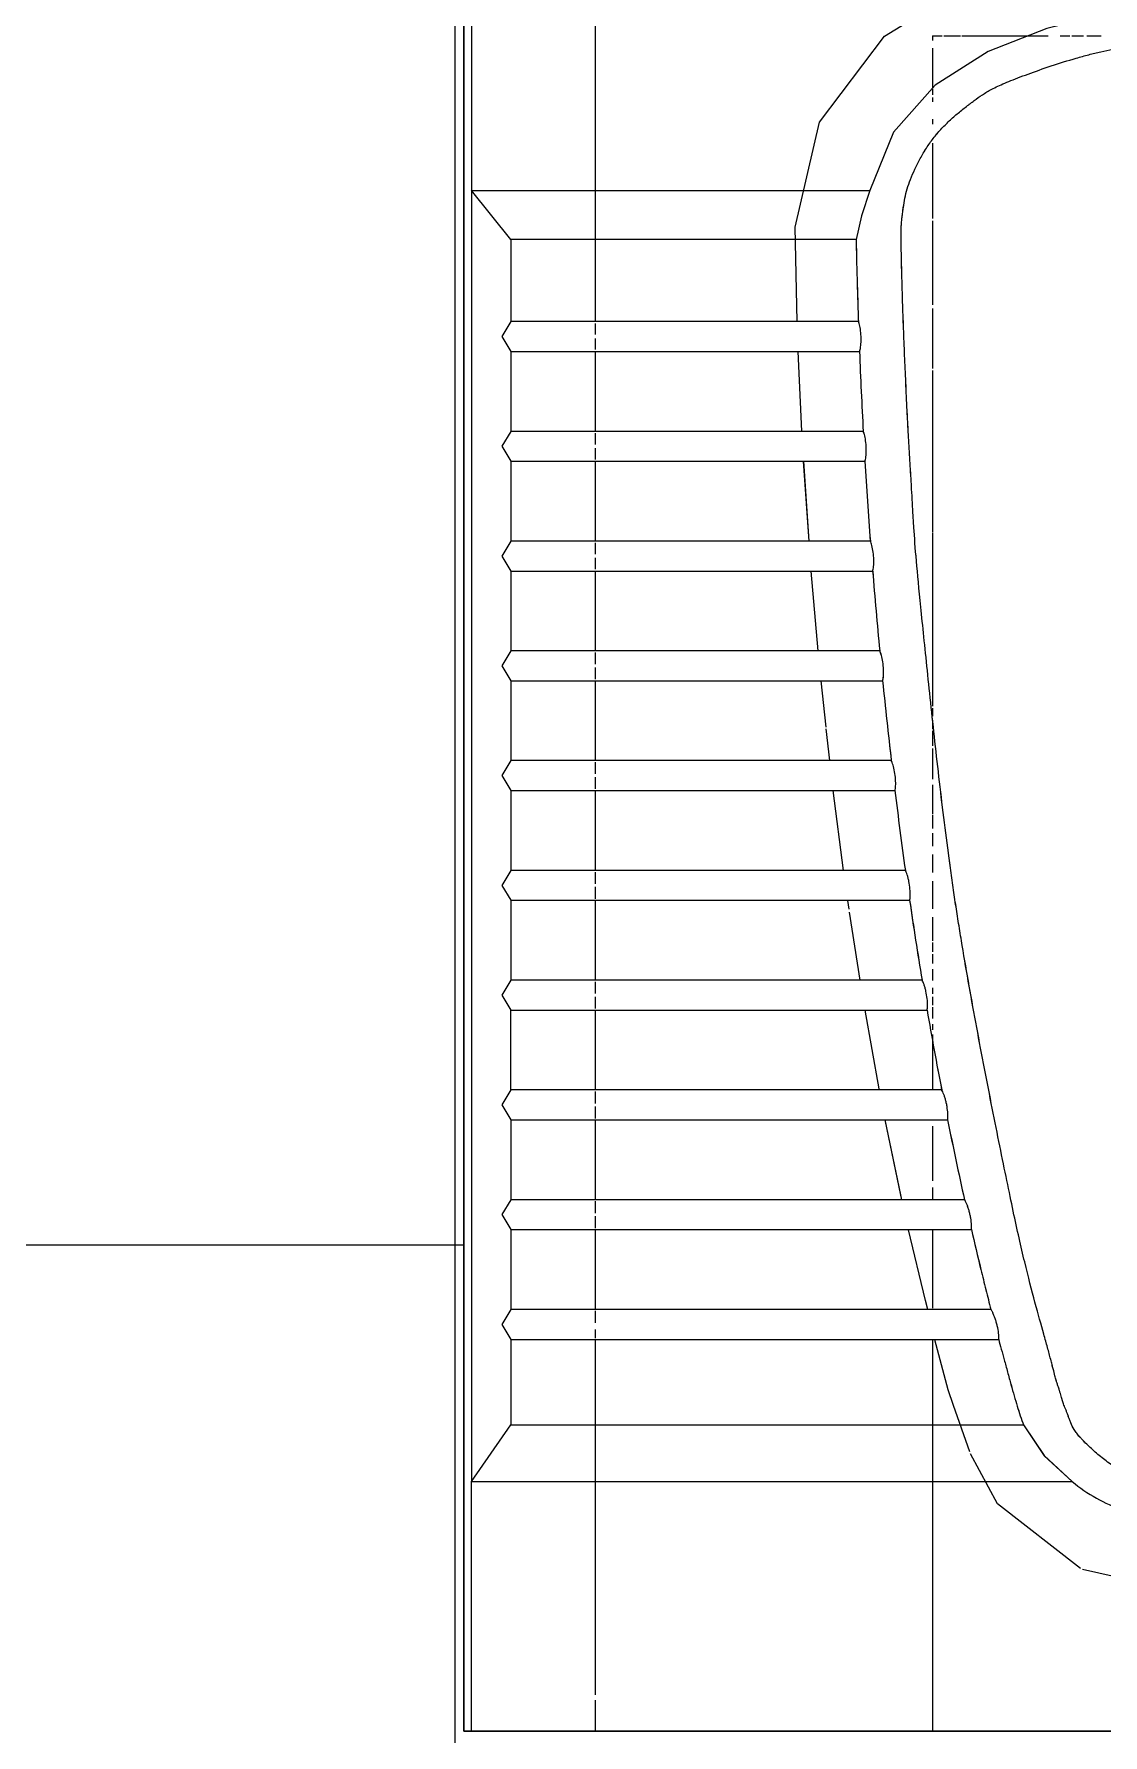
# Model space of a CAD drawing. Header units: millimetres. Extents: x -4000 to 187956, y -58990 to 162485.
# Drawn here: x 3398 to 3722, y 76551 to 77068 of the extents above; entities that cross this region are included whole.
import ezdxf

# ---------------------------------------------------------------- set-up
doc = ezdxf.new("R2010")
doc.units = ezdxf.units.MM
for name, color, linetype, lineweight in [('A-FLOR', 192, 'Continuous', 13), ('A-FLOR-PATT', 8, 'Continuous', 13), ('P-SANR-FIXT', 6, 'Continuous', 9)]:
    doc.layers.add(name, color=color, linetype=linetype, lineweight=lineweight)

# ---------------------------------------------------------------- blocks, each defined once
blk = doc.blocks.new('WCPan-SquattingPan-Vitra-ArkitektSeries-5952 - CMPX502N-V797-0_000')
at = {"layer": 'P-SANR-FIXT', "color": 252}
for p, q in [((-252.96, 212.38), (-252.96, -390.25)), ((-252.96, -390.25), (-250.56, -390.25))]:
    blk.add_line(p, q, dxfattribs=at)
at = {"layer": 'P-SANR-FIXT', "color": 250}
for p, q in [((-250.56, 212.38), (-250.56, 77.95)), ((-238.61, 63.05), (-250.56, 77.95)), ((-250.56, 77.95), (-250.56, -314.32)), ((-250.56, 77.95), (-129.51, 77.95)), ((-133.65, 63.05), (-238.61, 63.05)), ((-238.61, 63.05), (-238.61, 38.12)), ((-133, 38.12), (-238.61, 38.12)), ((-238.61, 29.03), (-132.67, 29.03)), ((-238.61, 29.03), (-238.61, 4.77)), ((-131.54, 4.77), (-238.61, 4.77)), ((-238.61, -4.33), (-131.02, -4.33)), ((-238.61, -4.33), (-238.61, -28.59)), ((-129.37, -28.59), (-238.61, -28.59)), ((-238.61, -37.68), (-128.66, -37.68)), ((-238.61, -37.68), (-238.61, -61.94)), ((-126.53, -61.94), (-238.61, -61.94)), ((-238.61, -71.04), (-125.64, -71.04)), ((-238.61, -71.04), (-238.61, -95.3)), ((-123, -95.3), (-238.61, -95.3)), ((-238.61, -104.39), (-121.92, -104.39)), ((-238.61, -104.39), (-238.61, -128.65)), ((-118.74, -128.65), (-238.61, -128.65)), ((-238.61, -137.74), (-117.44, -137.74)), ((-238.61, -137.74), (-238.61, -162)), ((-113.66, -162), (-238.61, -162)), ((-238.61, -171.1), (-112.13, -171.1)), ((-238.61, -195.36), (-238.61, -171.1)), ((-107.69, -195.36), (-238.61, -195.36)), ((-238.61, -204.45), (-105.9, -204.45)), ((-238.61, -204.45), (-238.61, -228.71)), ((-100.75, -228.71), (-238.61, -228.71)), ((-238.61, -237.81), (-98.67, -237.81)), ((-238.61, -237.81), (-238.61, -262.07)), ((-92.74, -262.07), (-238.61, -262.07)), ((-238.61, -271.16), (-90.37, -271.16)), ((-238.61, -271.16), (-238.61, -297.17)), ((-250.56, -314.32), (-238.61, -297.17)), ((-238.61, -297.17), (-82.82, -297.17)), ((-250.56, -390.25), (-250.56, -314.32)), ((-250.56, -314.32), (-68.02, -314.32)), ((250.56, -390.25), (-250.56, -390.25))]:
    blk.add_line(p, q, dxfattribs=at)
at = {"layer": 'P-SANR-FIXT', "color": 253}
for p, q in [((-212.88, 38.12), (-212.88, 199.94)), ((-110.49, 92.35), (-110.49, 78.62)), ((-110.49, 78.62), (-110.49, 69.46)), ((-110.49, 68.7), (-110.49, 43.23)), ((-110.49, 42.11), (-110.49, 23.87)), ((-212.88, 34.16), (-212.88, 37.56)), ((-212.88, 29.59), (-212.88, 33)), ((-212.88, 4.77), (-212.88, 29.03)), ((-150.15, 4.79), (-151.27, 29.02)), ((-110.49, 23.26), (-110.49, -26.01)), ((-212.88, 0.8), (-212.88, 4.22)), ((-212.88, -3.77), (-212.88, -0.35)), ((-212.88, -28.59), (-212.88, -4.33)), ((-148.01, -28.61), (-149.63, -4.32)), ((-212.88, -32.57), (-212.88, -29.13)), ((-110.49, -26.21), (-110.49, -78.73)), ((-212.88, -37.13), (-212.88, -33.69)), ((-212.88, -61.94), (-212.88, -37.68)), ((-145.19, -61.94), (-147.31, -37.71)), ((-212.88, -65.93), (-212.88, -62.47)), ((-212.88, -70.5), (-212.88, -67.03)), ((-212.88, -95.3), (-212.88, -71.04)), ((-142.84, -85.13), (-144.31, -71.03)), ((-141.71, -95.3), (-142.79, -85.63)), ((-212.88, -99.3), (-212.88, -95.8)), ((-212.88, -103.87), (-212.88, -100.36)), ((-212.88, -128.65), (-212.88, -104.39)), ((-137.5, -128.65), (-140.63, -104.4)), ((-212.88, -132.68), (-212.88, -129.14)), ((-212.88, -137.24), (-212.88, -133.7)), ((-212.88, -162), (-212.88, -137.74)), ((-135.84, -140.38), (-136.22, -137.75)), ((-132.5, -162.01), (-135.69, -141.39)), ((-212.88, -166.05), (-212.88, -162.47)), ((-212.88, -170.61), (-212.88, -167.03)), ((-212.88, -195.13), (-212.88, -171.1)), ((-212.88, -199.43), (-212.88, -195.8)), ((-212.88, -203.99), (-212.88, -200.36)), ((-212.88, -228.71), (-212.88, -204.45)), ((-212.88, -232.8), (-212.88, -229.13)), ((-212.88, -237.36), (-212.88, -233.69)), ((-212.88, -262.07), (-212.88, -237.81)), ((-212.88, -266.18), (-212.88, -262.47)), ((-212.88, -270.74), (-212.88, -268.13)), ((-212.88, -379.12), (-212.88, -271.16)), ((-110.49, -271.16), (-110.49, -390.25)), ((-105.71, -286.49), (-109.75, -271.26)), ((-212.88, -390.25), (-212.88, -380.81))]:
    blk.add_line(p, q, dxfattribs=at)
at = {"layer": 'P-SANR-FIXT', "color": 254}
for p, q in [((-110.49, 124.95), (-110.49, 123.57)), ((-110.49, 124.95), (-107.53, 124.95)), ((-107.06, 124.95), (-102.01, 124.95)), ((-101.59, 124.95), (-75.34, 124.95)), ((-71.66, 124.95), (-68.79, 124.95)), ((-68.19, 124.95), (-64.64, 124.95)), ((-63.54, 124.95), (-59.19, 124.95)), ((-110.49, 121.25), (-110.49, 109)), ((-110.49, 108.75), (-110.49, 107.04)), ((-110.49, 106.17), (-110.49, 104.9)), ((-110.49, 99.61), (-110.49, 98.13)), ((-110.49, -79.39), (-110.49, -81.79)), ((-110.49, -82.98), (-110.49, -85.63)), ((-110.49, -86.21), (-110.49, -90.81)), ((-110.49, -91.6), (-110.49, -100.9)), ((-110.49, -102.62), (-110.49, -111.48)), ((-110.49, -111.78), (-110.49, -115.92)), ((-110.49, -117.29), (-110.49, -121.28)), ((-110.49, -123.78), (-110.49, -129.27)), ((-110.49, -131.88), (-110.49, -140.37)), ((-110.49, -142.85), (-110.49, -150.05)), ((-110.49, -150.57), (-110.49, -153.42)), ((-110.49, -154.08), (-110.49, -156.95)), ((-110.49, -158.63), (-110.49, -162.15)), ((-110.49, -164.33), (-110.49, -166.2)), ((-110.49, -167.05), (-110.49, -169.56)), ((-110.49, -170.26), (-110.49, -171.53)), ((-110.49, -171.53), (-110.49, -173.64)), ((-110.49, -175.41), (-110.49, -177.07)), ((-110.49, -178.52), (-110.49, -179.97)), ((-110.49, -180.29), (-110.49, -195.13)), ((-110.49, -206.41), (-110.49, -223.02)), ((-110.49, -225), (-110.49, -228.71)), ((-110.49, -237.81), (-110.49, -261.67)), ((-212.88, -390.25), (-252.96, -390.25)), ((-110.49, -390.25), (-212.88, -390.25)), ((-110.49, -390.25), (110.55, -390.25))]:
    blk.add_line(p, q, dxfattribs=at)
at = {"layer": 'P-SANR-FIXT', "color": 253, "flags": 128}
for points in [[(-151.63, 38.12), (-152.19, 66.81), (-144.85, 98.72), (-125.05, 124.81), (-97.11, 142.05), (-66.3, 151.6)], [(-126.66, -195.13), (-126.68, -195.02), (-130.99, -171.1)], [(-119.78, -228.72), (-120.1, -227.29), (-124.85, -204.47)], [(-111.93, -262.08), (-112.6, -259.38), (-117.74, -237.83)], [(-99.18, -305.32), (-104.14, -291.23), (-105.7, -286.52)], [(-65.5, -340.78), (-90.77, -321.15), (-98.92, -305.98)], [(0.01, -348.78), (-32.91, -348.27), (-64.9, -341.07)]]:
    blk.add_lwpolyline(points, dxfattribs=at)
at = {"layer": 'P-SANR-FIXT', "color": 250, "flags": 128}
for points in [[(0, 136.38), (-19.05, 135.95), (-38.22, 134.5), (-57.15, 131.73), (-75.73, 127.21), (-93.56, 120.23), (-109.64, 109.96), (-122.31, 95.64), (-129.51, 77.95)], [(-129.51, 77.95), (-132.07, 70.29), (-133.65, 63.06)], [(-238.61, 38.12), (-241.4, 33.57), (-238.61, 29.03)], [(-238.61, 4.77), (-241.4, 0.22), (-238.61, -4.33)], [(-238.61, -28.59), (-241.4, -33.13), (-238.61, -37.68)], [(-238.61, -61.94), (-241.4, -66.49), (-238.61, -71.04)], [(-238.61, -95.3), (-241.4, -99.84), (-238.61, -104.39)], [(-238.61, -128.65), (-241.4, -133.2), (-238.61, -137.74)], [(-238.61, -162), (-241.4, -166.55), (-238.61, -171.1)], [(-238.61, -195.36), (-241.4, -199.91), (-238.61, -204.45)], [(-238.61, -228.71), (-241.4, -233.26), (-238.61, -237.81)], [(-238.61, -262.07), (-241.4, -266.61), (-238.61, -271.16)], [(-82.82, -297.17), (-76.59, -306.5), (-68.03, -314.31)]]:
    blk.add_lwpolyline(points, dxfattribs=at)
at = {"layer": 'P-SANR-FIXT', "color": 250}
for points, knots in [([(0, -316.53), (-2.57, -316.65), (-6.63, -316.75), (-12.49, -316.73), (-17.03, -316.62), (-22.03, -316.49), (-27.44, -316.33), (-31.89, -316.08), (-35.25, -315.76), (-37.21, -315.49), (-38.69, -315.25), (-40.15, -315), (-42.63, -314.54), (-45.97, -313.77), (-49.1, -312.78), (-51.51, -311.78), (-53.28, -310.94), (-55.05, -309.93), (-57.41, -308.36), (-60.28, -306.11), (-62.85, -303.76), (-64.39, -302.23), (-65.18, -301.4), (-65.73, -300.82), (-66.22, -300.25), (-66.81, -299.51), (-67.67, -298.23), (-68.35, -296.82), (-68.87, -295.48), (-69.15, -294.67), (-69.37, -294.04), (-69.54, -293.58), (-69.69, -293.2), (-69.81, -292.91), (-69.94, -292.61), (-70.09, -292.26), (-70.31, -291.73), (-70.54, -291.12), (-70.78, -290.45), (-70.99, -289.81), (-71.19, -289.15), (-71.39, -288.44), (-71.61, -287.68), (-71.89, -286.73), (-72.14, -285.92), (-72.3, -285.45), (-72.45, -285.02), (-72.63, -284.48), (-72.87, -283.64), (-73.24, -282.3), (-73.68, -280.62), (-74.15, -278.85), (-74.56, -277.26), (-75.02, -275.49), (-75.69, -273.02), (-77.01, -268.32), (-79.26, -260.33), (-81.89, -250.19), (-84.17, -240.47), (-85.92, -232.4), (-87.84, -223.11), (-90.01, -212.53), (-92.31, -201.03), (-94.68, -188.88), (-97.05, -176.38), (-99.34, -163.8), (-101.12, -153.5), (-102.43, -145.49), (-103.34, -139.7), (-104.2, -133.91), (-105.33, -125.94), (-106.67, -115.71), (-108.18, -103.26), (-110.06, -86.83), (-112.11, -67.27), (-114.14, -47.68), (-115.47, -34.04), (-116.07, -25.77), (-116.42, -20.03), (-116.64, -15.92), (-116.84, -12.43), (-117.01, -9.49), (-117.15, -7.15), (-117.31, -4.76), (-117.5, -1.64), (-117.72, 2.21), (-117.96, 6.71), (-118.26, 12.58), (-118.59, 19.7), (-118.95, 27.84), (-119.28, 36.03), (-119.56, 44.17), (-119.79, 51.56), (-119.92, 57.74), (-120.01, 61.98), (-120.06, 64.86), (-120, 66.8), (-119.87, 68.43), (-119.72, 69.84), (-119.54, 71.34), (-119.29, 73.25), (-118.9, 75.6), (-118.22, 78.41), (-117.23, 81.3), (-115.87, 84.42), (-114.24, 87.67), (-112.35, 90.87), (-110.28, 93.84), (-107.97, 96.54), (-105.41, 99.11), (-103.13, 101.12), (-101.25, 102.65), (-100.05, 103.57), (-99.12, 104.27), (-98.24, 104.94), (-96.78, 106.05), (-94.76, 107.48), (-91.77, 109.17), (-87.62, 111.02), (-81.64, 113.31), (-74.48, 115.82), (-68.07, 117.83), (-62.99, 119.24), (-59.33, 120.14), (-55.74, 120.91), (-50.87, 121.81), (-44.72, 122.74), (-37.27, 123.6), (-29.83, 124.31), (-22.41, 124.89), (-12.48, 125.39), (-5, 125.49), (0, 125.43)], [-1, -1, -1, -1, -0.97619, -0.964286, -0.952381, -0.940476, -0.928571, -0.916667, -0.910714, -0.904762, -0.901786, -0.89881, -0.892857, -0.880952, -0.869048, -0.863095, -0.857143, -0.85119, -0.845238, -0.833333, -0.821429, -0.815476, -0.8125, -0.809524, -0.806548, -0.803571, -0.797619, -0.785714, -0.779762, -0.77381, -0.770833, -0.767857, -0.764881, -0.763393, -0.761905, -0.758929, -0.755952, -0.75, -0.744048, -0.738095, -0.732143, -0.72619, -0.720238, -0.714286, -0.708333, -0.702381, -0.696429, -0.690476, -0.684524, -0.678571, -0.672619, -0.669643, -0.666667, -0.66369, -0.660714, -0.654762, -0.642857, -0.630952, -0.625, -0.619048, -0.613095, -0.607143, -0.60119, -0.595238, -0.589286, -0.583333, -0.577381, -0.574405, -0.571429, -0.568452, -0.565476, -0.559524, -0.553571, -0.547619, -0.535714, -0.52381, -0.511905, -0.5, -0.494048, -0.488095, -0.482143, -0.479167, -0.47619, -0.473214, -0.470238, -0.464286, -0.458333, -0.452381, -0.440476, -0.428571, -0.416667, -0.404762, -0.392857, -0.380952, -0.369048, -0.357143, -0.345238, -0.339286, -0.333333, -0.327381, -0.321429, -0.309524, -0.297619, -0.285714, -0.27381, -0.261905, -0.25, -0.238095, -0.22619, -0.214286, -0.202381, -0.196429, -0.190476, -0.1875, -0.184524, -0.178571, -0.166667, -0.154762, -0.142857, -0.130952, -0.119048, -0.107143, -0.10119, -0.095238, -0.089286, -0.083333, -0.071429, -0.059524, -0.047619, -0.035714, -0.02381, 0, 0, 0, 0]), ([(-133.65, 63.06), (-133.65, 61.03), (-133.61, 58.03), (-133.49, 53.87), (-133.37, 49.49), (-133.2, 44.17), (-133.07, 40.1), (-133, 38.12)], [0, 0, 0, 0, 0.25, 0.375, 0.5, 0.75, 1, 1, 1, 1]), ([(-132.67, 29.03), (-132.53, 29.34), (-132.3, 30.29), (-132.15, 32.41), (-132.24, 34.77), (-132.49, 36.52), (-132.77, 37.58), (-132.92, 37.97), (-133, 38.12)], [0, 0, 0, 0, 0.2, 0.4, 0.6, 0.8, 0.9, 1, 1, 1, 1]), ([(-131.02, -4.33), (-130.88, -4.01), (-130.67, -3.06), (-130.57, -0.94), (-130.71, 1.43), (-131, 3.17), (-131.29, 4.22), (-131.45, 4.61), (-131.54, 4.77)], [0, 0, 0, 0, 0.2, 0.4, 0.6, 0.8, 0.9, 1, 1, 1, 1]), ([(-128.66, -37.68), (-128.54, -37.37), (-128.35, -36.41), (-128.29, -34.28), (-128.48, -31.92), (-128.8, -30.18), (-129.12, -29.13), (-129.29, -28.74), (-129.37, -28.59)], [0, 0, 0, 0, 0.2, 0.4, 0.6, 0.8, 0.9, 1, 1, 1, 1]), ([(-125.64, -71.04), (-125.52, -70.72), (-125.34, -69.76), (-125.33, -67.63), (-125.56, -65.26), (-125.92, -63.53), (-126.26, -62.49), (-126.44, -62.1), (-126.53, -61.94)], [0, 0, 0, 0, 0.2, 0.4, 0.6, 0.8, 0.9, 1, 1, 1, 1]), ([(-121.92, -104.39), (-121.8, -104.07), (-121.65, -103.11), (-121.68, -100.97), (-121.97, -98.61), (-122.36, -96.88), (-122.73, -95.84), (-122.91, -95.45), (-123, -95.3)], [0, 0, 0, 0, 0.2, 0.4, 0.6, 0.8, 0.9, 1, 1, 1, 1]), ([(-117.44, -137.74), (-117.33, -137.43), (-117.2, -136.46), (-117.28, -134.31), (-117.57, -132.35), (-117.89, -130.92), (-118.16, -129.97), (-118.45, -129.19), (-118.64, -128.81), (-118.74, -128.65)], [0, 0, 0, 0, 0.2, 0.4, 0.6, 0.7, 0.8, 0.9, 1, 1, 1, 1]), ([(-112.13, -171.1), (-112.03, -170.78), (-111.92, -169.81), (-112.06, -167.65), (-112.4, -165.69), (-112.75, -164.27), (-113.05, -163.33), (-113.36, -162.55), (-113.56, -162.16), (-113.66, -162)], [0, 0, 0, 0, 0.2, 0.4, 0.6, 0.7, 0.8, 0.9, 1, 1, 1, 1]), ([(-105.9, -204.45), (-105.81, -204.13), (-105.73, -203.15), (-105.9, -201.35), (-106.17, -199.82), (-106.42, -198.68), (-106.72, -197.62), (-107.04, -196.68), (-107.37, -195.9), (-107.59, -195.51), (-107.69, -195.36)], [0, 0, 0, 0, 0.2, 0.4, 0.5, 0.6, 0.7, 0.8, 0.9, 1, 1, 1, 1]), ([(-98.67, -237.81), (-98.59, -237.48), (-98.54, -236.5), (-98.77, -234.69), (-99.08, -233.16), (-99.37, -232.03), (-99.7, -230.97), (-100.05, -230.03), (-100.41, -229.26), (-100.64, -228.87), (-100.75, -228.71)], [0, 0, 0, 0, 0.2, 0.4, 0.5, 0.6, 0.7, 0.8, 0.9, 1, 1, 1, 1]), ([(-98.67, -237.81), (-97.73, -241.85), (-96.29, -247.92), (-94.28, -256.05), (-93.25, -260.12), (-92.74, -262.07)], [0, 0, 0, 0, 0.5, 0.75, 1, 1, 1, 1]), ([(-90.37, -271.16), (-90.29, -270.84), (-90.27, -269.84), (-90.56, -268.03), (-90.93, -266.5), (-91.26, -265.37), (-91.62, -264.32), (-92, -263.39), (-92.39, -262.61), (-92.63, -262.22), (-92.74, -262.07)], [0, 0, 0, 0, 0.2, 0.4, 0.5, 0.6, 0.7, 0.8, 0.9, 1, 1, 1, 1]), ([(-90.36, -271.16), (-90.12, -272.1), (-89.59, -274.06), (-88.71, -277.32), (-87.87, -280.39), (-87.13, -283.06), (-86.45, -285.52), (-85.65, -288.38), (-84.44, -292.51), (-83.52, -295.32), (-82.82, -297.17)], [0, 0, 0, 0, 0.125, 0.25, 0.375, 0.4375, 0.5, 0.625, 0.75, 1, 1, 1, 1]), ([(-68.03, -314.31), (-65.74, -316.27), (-60.79, -319.64), (-52.79, -323.22), (-45.65, -325.2), (-39.97, -326.19), (-35.43, -326.72), (-30.78, -327.09), (-26.09, -327.34), (-21.34, -327.5), (-16.54, -327.58), (-12.03, -327.59), (-6.41, -327.54), (-2.54, -327.48), (0, -327.48)], [0, 0, 0, 0, 0.125, 0.25, 0.375, 0.4375, 0.5, 0.5625, 0.625, 0.6875, 0.75, 0.8125, 0.875, 1, 1, 1, 1])]:
    blk.add_open_spline(points, degree=3, knots=knots, dxfattribs=at)
for points in [[(-132.67, 29.03), (-132.51, 24.99), (-132.16, 16.9), (-131.75, 8.81), (-131.54, 4.77)], [(-131.02, -4.33), (-130.78, -8.36), (-130.26, -16.46), (-129.68, -24.55), (-129.37, -28.59)], [(-128.66, -37.68), (-128.34, -41.67), (-127.65, -49.83), (-126.91, -57.92), (-126.53, -61.94)], [(-125.64, -71.04), (-125.23, -75.08), (-124.38, -83.17), (-123.47, -91.26), (-123, -95.3)], [(-121.92, -104.39), (-121.42, -108.44), (-120.4, -116.53), (-119.3, -124.61), (-118.74, -128.65)], [(-117.44, -137.75), (-116.85, -141.8), (-115.62, -149.89), (-114.33, -157.97), (-113.66, -162.01)], [(-112.13, -171.1), (-111.43, -175.15), (-109.99, -183.25), (-108.47, -191.32), (-107.69, -195.36)], [(-105.9, -204.45), (-105.08, -208.51), (-103.41, -216.6), (-101.65, -224.68), (-100.75, -228.71)]]:
    blk.add_open_spline(points, degree=3, dxfattribs=at)
blk = doc.blocks.new('CMF2_NHAXUONG_A_rvt-1-0_000')
at = {"layer": 'A-FLOR-PATT', "lineweight": 9}
h = blk.add_hatch(dxfattribs=at)
h.set_pattern_fill('FP_26', color=252, style=0, pattern_type=2)
h.set_pattern_definition([(270, (159525.1, 137899.7), (600, 4e-14), []), (0, (159525.1, 137899.7), (0, 600), [])])
h.paths.add_polyline_path([(153350, 499.64), (154799.88, 499.64), (154799.88, 5749.54), (153550, 5749.54), (153550, 4899.28), (153349.79, 4899.28), (153349.99, 751.94)])
h.paths.add_polyline_path([(160850.16, 499.64), (165000, 499.64), (165000, 999.28), (165499.79, 999.28), (165499.79, 1749.49), (160850.16, 1749.49), (160850.16, 751.94)])
h.paths.add_polyline_path([(161612.4, 692.63), (161106.49, 692.63), (161106.49, 1295.25), (161612.4, 1295.25), (161612.4, 751.94)])
h.paths.add_polyline_path([(162656.18, 692.63), (162150.27, 692.63), (162150.27, 1295.25), (162656.18, 1295.25), (162656.18, 751.94)])
h.paths.add_polyline_path([(164268.71, 692.63), (164268.71, 1295.25), (164774.62, 1295.25), (164774.62, 692.63)])
h.paths.add_polyline_path([(163221.93, 692.63), (163221.93, 1295.25), (163727.84, 1295.25), (163727.84, 692.63)])
h.paths.add_polyline_path([(153537.16, 761.69), (153537.16, 1267.6), (154139.79, 1267.6), (154139.79, 761.69), (153612.16, 761.69)])
h.paths.add_polyline_path([(153537.16, 1846.69), (153537.16, 2352.6), (154139.79, 2352.6), (154139.79, 1846.69), (153612.16, 1846.69)])
h.paths.add_polyline_path([(154139.79, 2871.7), (153537.16, 2871.7), (153537.16, 3377.61), (154139.79, 3377.61), (154139.79, 2942)])
h.paths.add_polyline_path([(162682.15, 3699.39), (165499.79, 3699.39), (165499.79, 4949.58), (162649.89, 4949.58), (162649.89, 3699.39)])
h.paths.add_polyline_path([(154139.79, 3896.7), (153537.16, 3896.7), (153537.16, 4402.61), (154139.79, 4402.04), (154139.79, 3964.03)])
h.paths.add_polyline_path([(163957.63, 4154.6), (163821.93, 4154.6), (163821.93, 4757.22), (164327.84, 4757.22), (164327.84, 4154.6), (164099.33, 4154.6)])
h.paths.add_polyline_path([(164771.93, 4154.6), (164771.93, 4757.22), (165277.84, 4757.22), (165277.84, 4154.6), (164949.66, 4154.6)])
h.paths.add_polyline_path([(153895.61, 4921.7), (153737.16, 4921.7), (153737.16, 5427.61), (154339.79, 5427.61), (154339.79, 4921.7), (154179.05, 4921.7)])
h.paths.add_polyline_path([(78549.79, 5349.52), (80774.79, 5349.52), (80774.79, 6362.02), (78549.79, 6362.02), (78549.79, 5424.09)])
h.paths.add_polyline_path([(80974.79, 5349.52), (82224.79, 5349.52), (82224.79, 7249.52), (80974.79, 7249.52), (80974.79, 5424.09)])
h.paths.add_polyline_path([(80587.16, 5565.67), (79984.54, 5565.67), (79984.54, 6071.58), (80587.16, 6071.58), (80587.16, 5716.1)])
h.paths.add_polyline_path([(81335.71, 5565.67), (81163.49, 5565.67), (81163.49, 6071.58), (81766.12, 6071.58), (81766.12, 5565.67), (81619.15, 5565.67)])
h.paths.add_polyline_path([(81163.49, 6528.17), (81163.49, 7034.08), (81766.12, 7034.08), (81766.12, 6528.17), (81619.15, 6528.17)])
h.paths.add_polyline_path([(556.14, 15799.64), (4199.78, 15799.64), (4199.78, 17049.64), (499.79, 17049.64), (499.79, 15799.64)])
h.paths.add_polyline_path([(1621.83, 15990.17), (1621.83, 16592.79), (2127.74, 16592.79), (2127.74, 15990.17), (1689.88, 15990.17)])
h.paths.add_polyline_path([(2681.91, 15990.17), (2546.83, 15990.17), (2546.83, 16592.79), (3052.74, 16592.79), (3052.74, 15990.17), (2823.63, 15990.17)])
h.paths.add_polyline_path([(3673.95, 15990.17), (3471.83, 15990.17), (3471.83, 16592.79), (3977.74, 16592.79), (3977.74, 15990.17), (3815.66, 15990.17)])
h.paths.add_polyline_path([(4199.78, 18499.58), (4199.78, 19749.58), (499.79, 19749.58), (499.79, 18499.58), (3957.38, 18499.58)])
h.paths.add_polyline_path([(2546.83, 18954.69), (2546.83, 19557.32), (3052.74, 19557.32), (3052.74, 18954.69), (2823.63, 18954.69)])
h.paths.add_polyline_path([(1973.32, 18954.69), (1621.83, 18954.69), (1621.83, 19557.32), (2127.74, 19557.32), (2127.74, 18954.69)])
h.paths.add_polyline_path([(1202.74, 18954.69), (696.83, 18954.69), (696.83, 19557.32), (1202.74, 19557.32), (1202.74, 19148.52)])
h.paths.add_polyline_path([(1689.88, 19949.58), (4199.78, 19949.58), (4199.78, 21199.58), (499.79, 21199.58), (499.79, 19949.58), (1123.01, 19949.58)])
h.paths.add_polyline_path([(696.83, 20137.56), (696.83, 20740.19), (1202.74, 20740.19), (1202.74, 20137.56), (839.57, 20137.56)])
h.paths.add_polyline_path([(3471.83, 20137.56), (3471.83, 20740.19), (3977.74, 20740.19), (3977.74, 20137.56), (3673.95, 20137.56)])
h.paths.add_polyline_path([(2127.74, 20137.56), (1621.83, 20137.56), (1621.83, 20740.19), (2127.74, 20740.19), (2127.74, 20170.56)])
h.paths.add_polyline_path([(3052.74, 20137.56), (2546.83, 20137.56), (2546.83, 20740.19), (3052.74, 20740.19), (3052.74, 20170.56)])
h.paths.add_polyline_path([(163249.04, 76099.64), (165500.21, 76099.64), (165500.21, 77349.64), (161850.21, 77349.64), (161850.21, 76099.64), (162682.15, 76099.64)])
h.paths.add_polyline_path([(1689.88, 76099.64), (4149.79, 76099.64), (4149.79, 77349.64), (499.79, 77349.64), (499.79, 76099.64), (1123.01, 76099.64)])
h.paths.add_polyline_path([(2590.58, 76552.26), (2590.58, 77154.88), (3096.49, 77154.88), (3096.49, 76552.26), (2681.91, 76552.26)])
h.paths.add_polyline_path([(1831.6, 76552.26), (1653.08, 76552.26), (1653.08, 77154.88), (2158.99, 77154.88), (2158.99, 76552.26), (1973.32, 76552.26)])
h.paths.add_polyline_path([(715.58, 76552.26), (715.58, 77154.88), (1221.49, 77154.88), (1221.49, 76552.26), (839.57, 76552.26)])
h.paths.add_polyline_path([(3815.66, 76552.26), (3528.08, 76552.26), (3528.08, 77154.88), (4033.99, 77154.88), (4033.99, 76552.26), (3957.38, 76552.26)])
h.paths.add_polyline_path([(163957.63, 76557.26), (163881.01, 76557.26), (163881.01, 77159.88), (164386.92, 77159.88), (164386.92, 76557.26), (164099.33, 76557.26)])
h.paths.add_polyline_path([(165091.39, 76557.26), (164797.26, 76557.26), (164797.26, 77159.88), (165303.17, 77159.88), (165303.17, 76557.26), (165233.11, 76557.26)])
h.paths.add_polyline_path([(162257, 76557.26), (162047.26, 76557.26), (162047.26, 77159.88), (162553.17, 77159.88), (162553.17, 76557.26), (162398.7, 76557.26)])
h.paths.add_polyline_path([(162968.51, 76557.26), (162968.51, 77159.88), (163474.42, 77159.88), (163474.42, 76557.26), (163107.31, 76557.26)])
h.paths.add_polyline_path([(499.79, 77549.64), (4149.79, 77549.64), (4149.79, 78799.69), (499.79, 78799.69), (499.79, 77842.41)])
h.paths.add_polyline_path([(165500.21, 77549.64), (165500.21, 78799.64), (161850.21, 78799.64), (161850.21, 77549.64), (164949.66, 77549.64)])
h.paths.add_polyline_path([(715.58, 77737.63), (715.58, 78340.25), (1221.49, 78340.25), (1221.49, 77737.63), (839.57, 77737.63)])
h.paths.add_polyline_path([(1653.08, 77737.63), (1653.08, 78340.25), (2158.99, 78340.25), (2158.99, 77737.63), (1689.88, 77737.63)])
h.paths.add_polyline_path([(2590.58, 77737.63), (2590.58, 78340.25), (3096.49, 78340.25), (3096.49, 77737.63), (2681.91, 77737.63)])
h.paths.add_polyline_path([(165233.11, 77742.62), (164778.51, 77742.62), (164778.51, 78345.25), (165284.42, 78345.25), (165284.42, 77742.62)])
h.paths.add_polyline_path([(162903.51, 77742.62), (162903.51, 78345.25), (163409.42, 78345.25), (163409.42, 77742.62), (162965.59, 77742.62)])
h.paths.add_polyline_path([(164346.92, 77742.62), (163841.01, 77742.62), (163841.01, 78345.25), (164346.92, 78345.25), (164346.92, 77842.41)])
h.paths.add_polyline_path([(161850.21, 80349.64), (165500.21, 80349.64), (165499.79, 81099.2), (165000, 81099.2), (165000, 81599.64), (161850.21, 81599.64), (161850.21, 80762.51)])
h.paths.add_polyline_path([(4149.79, 80349.64), (4149.79, 81599.55), (1000, 81599.55), (1000, 81099.2), (499.79, 81099.2), (500, 80350.4), (3957.38, 80349.68)])
h.paths.add_polyline_path([(163107.31, 80794.78), (162972.26, 80794.78), (162972.26, 81397.4), (163478.17, 81397.4), (163478.17, 80794.78), (163249.04, 80794.78)])
h.paths.add_polyline_path([(164398.17, 80794.78), (163892.26, 80794.78), (163892.26, 81397.4), (164398.17, 81397.4), (164398.17, 81054.52)])
h.paths.add_polyline_path([(162556.92, 80806.9), (162051.01, 80806.9), (162051.01, 81409.52), (162556.92, 81409.52), (162556.92, 80908.51)])
h.paths.add_polyline_path([(2965.35, 80820.03), (2515.58, 80820.03), (2515.58, 81422.65), (3021.49, 81422.65), (3021.49, 80820.03)])
h.paths.add_polyline_path([(1973.32, 80820.03), (1595.58, 80820.03), (1595.58, 81422.65), (2101.49, 81422.65), (2101.49, 80820.03)])
h.paths.add_polyline_path([(3448.08, 80820.03), (3448.08, 81422.65), (3953.99, 81422.65), (3953.99, 80820.03), (3532.22, 80820.03)])
h.paths.add_polyline_path([(85450, 134849.41), (87450, 134849.41), (87450, 135849.41), (85450, 135849.41), (85450, 135076.24)])
h.paths.add_polyline_path([(83319.78, 134849.41), (85250, 134849.41), (85250, 135849.41), (83250, 135849.41), (83250, 134849.41)])
h.paths.add_polyline_path([(85020.39, 135046.45), (84644.32, 135046.45), (84644.32, 135552.36), (85246.95, 135552.36), (85246.95, 135046.45)])
h.paths.add_polyline_path([(85862.19, 135048.95), (85862.19, 135554.86), (86464.82, 135554.86), (86464.82, 135048.95), (86154.14, 135048.95)])
h.paths.add_polyline_path([(11893.62, 135099.65), (12449.79, 135099.65), (12449.79, 140699.64), (11199.68, 140699.64), (11199.68, 135099.65), (11326.75, 135099.65)])
h.paths.add_polyline_path([(153549.79, 135099.75), (154799.68, 135099.75), (154799.68, 140699.64), (153549.79, 140699.64), (153549.79, 136244.28)])
h.paths.add_polyline_path([(11659.54, 135313.72), (11659.54, 135819.63), (12262.16, 135819.63), (12262.16, 135313.72), (11893.62, 135313.72)])
h.paths.add_polyline_path([(153895.61, 135313.72), (153742.07, 135313.72), (153742.07, 135819.63), (154344.69, 135819.63), (154344.69, 135313.72), (154037.33, 135313.72)])
h.paths.add_polyline_path([(163815.91, 135999.54), (165500.12, 135999.54), (165500.12, 137249.82), (162649.79, 137249.82), (162649.79, 135999.54)])
h.paths.add_polyline_path([(2823.63, 135999.54), (3349.79, 135999.54), (3349.79, 137249.81), (499.88, 137249.81), (499.88, 135999.54), (1689.88, 135999.54)])
h.paths.add_polyline_path([(1671.83, 136187.79), (1671.83, 136790.41), (2177.74, 136790.41), (2177.74, 136187.79), (1689.88, 136187.79)])
h.paths.add_polyline_path([(721.83, 136187.79), (721.83, 136790.41), (1227.74, 136790.41), (1227.74, 136187.79)])
h.paths.add_polyline_path([(164771.83, 136192.96), (164771.83, 136795.59), (165277.74, 136795.59), (165277.74, 136192.96), (164949.66, 136192.96)])
h.paths.add_polyline_path([(163821.83, 136192.96), (163821.83, 136795.59), (164327.74, 136795.59), (164327.74, 136192.96)])
h.paths.add_polyline_path([(12177.05, 136247.06), (11659.54, 136247.06), (11659.54, 136752.97), (12262.16, 136752.97), (12262.16, 136247.06)])
h.paths.add_polyline_path([(154037.33, 136247.06), (153742.07, 136247.06), (153742.07, 136752.97), (154344.69, 136752.97), (154344.69, 136247.06), (154179.05, 136247.06)])
h.paths.add_polyline_path([(12177.05, 137180.39), (11659.54, 137180.39), (11659.54, 137686.3), (12262.16, 137686.3), (12262.16, 137180.39)])
h.paths.add_polyline_path([(154179.05, 137180.39), (153742.07, 137180.39), (153742.07, 137686.3), (154344.69, 137686.3), (154344.69, 137180.39)])
h.paths.add_polyline_path([(12262.16, 138113.72), (11659.54, 138113.72), (11659.54, 138619.63), (12262.16, 138619.63), (12262.16, 138288.34)])
h.paths.add_polyline_path([(154344.69, 138113.72), (153742.07, 138113.72), (153742.07, 138619.63), (154344.69, 138619.63), (154344.69, 138142.34)])
h.paths.add_polyline_path([(12262.16, 139047.05), (11659.54, 139047.05), (11659.54, 139552.96), (12262.16, 139552.96), (12262.16, 139164.37)])
h.paths.add_polyline_path([(154179.05, 139047.05), (153742.07, 139047.05), (153742.07, 139552.96), (154344.69, 139552.96), (154344.69, 139047.05)])
h.paths.add_polyline_path([(165500.37, 139449.5), (165500.37, 140699.66), (161049.79, 140699.66), (161049.79, 139449.5), (164949.66, 139449.5)])
h.paths.add_polyline_path([(499.79, 139449.73), (4949.79, 139449.74), (4949.79, 139699.28), (4900, 139699.28), (4900, 140699.64), (1000, 140699.64), (1000, 140199.28), (499.79, 140199.28)])
h.paths.add_polyline_path([(161690.13, 139909.76), (161331.63, 139909.76), (161331.63, 140512.38), (161837.54, 140512.38), (161837.54, 139909.76), (161831.85, 139909.76)])
h.paths.add_polyline_path([(163390.76, 139909.76), (163287.88, 139909.76), (163287.88, 140512.38), (163793.79, 140512.38), (163793.79, 139909.76), (163532.48, 139909.76)])
h.paths.add_polyline_path([(162812.75, 139909.76), (162306.83, 139909.76), (162306.83, 140512.38), (162812.75, 140512.38), (162812.75, 140040.4)])
h.paths.add_polyline_path([(164777.52, 139909.76), (164271.61, 139909.76), (164271.61, 140512.38), (164777.52, 140512.38), (164777.52, 140040.4)])
h.paths.add_polyline_path([(1727.96, 139915.76), (1222.05, 139915.76), (1222.05, 140518.38), (1727.96, 140518.38), (1727.96, 140040.4)])
h.paths.add_polyline_path([(3181.83, 139915.76), (3181.83, 140518.38), (3687.74, 140518.38), (3687.74, 139915.76), (3248.79, 139915.76)])
h.paths.add_polyline_path([(2398.48, 139915.76), (2171.83, 139915.76), (2171.83, 140518.38), (2677.74, 140518.38), (2677.74, 139915.76), (2540.2, 139915.76)])
h.paths.add_polyline_path([(4171.83, 139915.76), (4171.83, 140518.38), (4677.74, 140518.38), (4677.74, 139915.76), (4240.82, 139915.76)])
h.paths.add_polyline_path([(12262.16, 139980.38), (11659.54, 139980.38), (11659.54, 140486.29), (12262.16, 140486.29), (12262.16, 140040.4)])
h.paths.add_polyline_path([(154344.69, 139980.38), (153742.07, 139980.38), (153742.07, 140486.29), (154344.69, 140486.29), (154344.69, 140040.4)])
at = {"layer": 'A-FLOR', "color": 94, "lineweight": 15}
for p, q in [((3528.08, 76552.26), (3528.08, 77154.88)), ((4033.99, 76552.26), (3528.08, 76552.26))]:
    blk.add_line(p, q, dxfattribs=at)
at = {"layer": 'A-FLOR', "color": 71, "lineweight": 15}
for p, q in [((3528.08, 77154.88), (3528.08, 76552.26)), ((3528.08, 76552.26), (4033.99, 76552.26))]:
    blk.add_line(p, q, dxfattribs=at)
at = {"layer": 'P-SANR-FIXT', "color": 252}
for p, q in [((3528.08, 77154.88), (3528.08, 76552.26)), ((3528.08, 76552.26), (3530.48, 76552.26))]:
    blk.add_line(p, q, dxfattribs=at)
at = {"layer": 'P-SANR-FIXT', "color": 250}
for p, q in [((3530.48, 77154.88), (3530.48, 77020.45)), ((3542.43, 77005.55), (3530.48, 77020.45)), ((3530.48, 77020.45), (3530.48, 76628.18)), ((3530.48, 77020.45), (3651.53, 77020.45)), ((3647.39, 77005.55), (3542.43, 77005.55)), ((3542.43, 77005.55), (3542.43, 76980.63)), ((3648.04, 76980.63), (3542.43, 76980.63)), ((3542.43, 76971.53), (3648.37, 76971.53)), ((3542.43, 76971.53), (3542.43, 76947.27)), ((3649.5, 76947.27), (3542.43, 76947.27)), ((3542.43, 76938.18), (3650.02, 76938.18)), ((3542.43, 76938.18), (3542.43, 76913.92)), ((3651.66, 76913.92), (3542.43, 76913.92)), ((3542.43, 76904.82), (3652.37, 76904.82)), ((3542.43, 76904.82), (3542.43, 76880.56)), ((3654.51, 76880.56), (3542.43, 76880.56)), ((3542.43, 76871.47), (3655.4, 76871.47)), ((3542.43, 76871.47), (3542.43, 76847.21)), ((3658.03, 76847.21), (3542.43, 76847.21)), ((3542.43, 76838.11), (3659.12, 76838.11)), ((3542.43, 76838.11), (3542.43, 76813.85)), ((3662.3, 76813.85), (3542.43, 76813.85)), ((3542.43, 76804.76), (3663.6, 76804.76)), ((3542.43, 76804.76), (3542.43, 76780.5)), ((3667.38, 76780.5), (3542.43, 76780.5)), ((3542.43, 76771.4), (3668.91, 76771.4)), ((3542.43, 76747.14), (3542.43, 76771.4)), ((3673.34, 76747.14), (3542.43, 76747.14)), ((3542.43, 76738.05), (3675.14, 76738.05)), ((3542.43, 76738.05), (3542.43, 76713.79)), ((3680.29, 76713.79), (3542.43, 76713.79)), ((3542.43, 76704.7), (3682.36, 76704.7)), ((3542.43, 76704.7), (3542.43, 76680.44)), ((3688.29, 76680.44), (3542.43, 76680.44)), ((3542.43, 76671.34), (3690.67, 76671.34)), ((3542.43, 76671.34), (3542.43, 76645.33)), ((3530.48, 76628.18), (3542.43, 76645.33)), ((3542.43, 76645.33), (3698.22, 76645.33)), ((3530.48, 76552.26), (3530.48, 76628.18)), ((3530.48, 76628.18), (3713.01, 76628.18)), ((4031.59, 76552.26), (3530.48, 76552.26))]:
    blk.add_line(p, q, dxfattribs=at)
at = {"layer": 'P-SANR-FIXT', "color": 253}
for p, q in [((3568.15, 76980.63), (3568.15, 77142.44)), ((3670.54, 77034.85), (3670.54, 77021.13)), ((3670.54, 77021.12), (3670.54, 77011.97)), ((3670.54, 77011.2), (3670.54, 76985.73)), ((3670.54, 76984.62), (3670.54, 76966.37)), ((3568.15, 76976.66), (3568.15, 76980.06)), ((3568.15, 76972.1), (3568.15, 76975.5)), ((3568.15, 76947.27), (3568.15, 76971.53)), ((3630.89, 76947.29), (3629.77, 76971.53)), ((3670.54, 76965.77), (3670.54, 76916.49)), ((3568.15, 76943.3), (3568.15, 76946.72)), ((3568.15, 76938.74), (3568.15, 76942.16)), ((3568.15, 76913.92), (3568.15, 76938.18)), ((3633.03, 76913.9), (3631.4, 76938.19)), ((3670.54, 76916.29), (3670.54, 76863.78)), ((3568.15, 76909.94), (3568.15, 76913.38)), ((3568.15, 76905.37), (3568.15, 76908.82)), ((3568.15, 76880.56), (3568.15, 76904.82)), ((3635.84, 76880.57), (3633.73, 76904.8)), ((3568.15, 76876.57), (3568.15, 76880.04)), ((3568.15, 76872), (3568.15, 76875.48)), ((3568.15, 76847.21), (3568.15, 76871.47)), ((3638.19, 76857.38), (3636.73, 76871.48)), ((3639.33, 76847.2), (3638.25, 76856.87)), ((3568.15, 76843.2), (3568.15, 76846.7)), ((3568.15, 76838.63), (3568.15, 76842.14)), ((3568.15, 76813.85), (3568.15, 76838.11)), ((3643.53, 76813.85), (3640.41, 76838.1)), ((3568.15, 76809.83), (3568.15, 76813.36)), ((3568.15, 76805.26), (3568.15, 76808.81)), ((3568.15, 76780.5), (3568.15, 76804.76)), ((3645.2, 76802.12), (3644.82, 76804.75)), ((3648.54, 76780.5), (3645.35, 76801.11)), ((3568.15, 76776.45), (3568.15, 76780.03)), ((3568.15, 76771.89), (3568.15, 76775.48)), ((3568.15, 76747.38), (3568.15, 76771.4)), ((3568.15, 76743.08), (3568.15, 76746.7)), ((3568.15, 76738.52), (3568.15, 76742.15)), ((3568.15, 76713.79), (3568.15, 76738.05)), ((3568.15, 76709.7), (3568.15, 76713.37)), ((3568.15, 76705.14), (3568.15, 76708.82)), ((3568.15, 76680.44), (3568.15, 76704.7)), ((3568.15, 76676.32), (3568.15, 76680.04)), ((3568.15, 76671.76), (3568.15, 76674.37)), ((3568.15, 76563.39), (3568.15, 76671.34)), ((3670.54, 76671.34), (3670.54, 76552.26)), ((3675.33, 76656.01), (3671.29, 76671.24)), ((3568.15, 76552.26), (3568.15, 76561.69))]:
    blk.add_line(p, q, dxfattribs=at)
at = {"layer": 'P-SANR-FIXT', "color": 254}
for p, q in [((3670.54, 77067.45), (3670.54, 77066.07)), ((3670.54, 77067.45), (3673.51, 77067.45)), ((3673.97, 77067.45), (3679.02, 77067.45)), ((3679.44, 77067.45), (3705.7, 77067.45)), ((3709.38, 77067.45), (3712.25, 77067.45)), ((3712.85, 77067.45), (3716.4, 77067.45)), ((3717.49, 77067.45), (3721.85, 77067.45)), ((3670.54, 77063.75), (3670.54, 77051.5)), ((3670.54, 77051.26), (3670.54, 77049.55)), ((3670.54, 77048.68), (3670.54, 77047.4)), ((3670.54, 77042.11), (3670.54, 77040.63)), ((3670.54, 76863.12), (3670.54, 76860.71)), ((3670.54, 76859.53), (3670.54, 76856.88)), ((3670.54, 76856.29), (3670.54, 76851.69)), ((3670.54, 76850.9), (3670.54, 76841.61)), ((3670.54, 76839.88), (3670.54, 76831.02)), ((3670.54, 76830.72), (3670.54, 76826.58)), ((3670.54, 76825.21), (3670.54, 76821.22)), ((3670.54, 76818.72), (3670.54, 76813.23)), ((3670.54, 76810.62), (3670.54, 76802.13)), ((3670.54, 76799.65), (3670.54, 76792.46)), ((3670.54, 76791.93), (3670.54, 76789.09)), ((3670.54, 76788.42), (3670.54, 76785.56)), ((3670.54, 76783.88), (3670.54, 76780.35)), ((3670.54, 76778.17), (3670.54, 76776.3)), ((3670.54, 76775.46), (3670.54, 76772.94)), ((3670.54, 76772.25), (3670.54, 76770.97)), ((3670.54, 76770.97), (3670.54, 76768.87)), ((3670.54, 76767.09), (3670.54, 76765.44)), ((3670.54, 76763.98), (3670.54, 76762.54)), ((3670.54, 76762.22), (3670.54, 76747.38)), ((3670.54, 76736.09), (3670.54, 76719.49)), ((3670.54, 76717.5), (3670.54, 76713.79)), ((3670.54, 76704.7), (3670.54, 76680.83)), ((3568.15, 76552.26), (3528.08, 76552.26)), ((3670.54, 76552.26), (3568.15, 76552.26)), ((3670.54, 76552.26), (3891.59, 76552.26))]:
    blk.add_line(p, q, dxfattribs=at)
at = {"layer": 'P-SANR-FIXT', "color": 253, "flags": 128}
for points in [[(3629.4, 76980.62), (3628.85, 77009.31), (3636.19, 77041.22), (3655.98, 77067.31), (3683.92, 77084.55), (3714.73, 77094.1)], [(3654.37, 76747.38), (3654.35, 76747.48), (3650.05, 76771.4)], [(3661.25, 76713.79), (3660.94, 76715.22), (3656.19, 76738.03)], [(3669.1, 76680.42), (3668.44, 76683.13), (3663.3, 76704.67)], [(3681.86, 76637.19), (3676.89, 76651.28), (3675.34, 76655.99)], [(3715.53, 76601.72), (3690.27, 76621.35), (3682.11, 76636.52)], [(3781.05, 76593.72), (3748.13, 76594.23), (3716.14, 76601.43)]]:
    blk.add_lwpolyline(points, dxfattribs=at)
at = {"layer": 'P-SANR-FIXT', "color": 250, "flags": 128}
for points in [[(3781.04, 77078.88), (3761.99, 77078.46), (3742.82, 77077), (3723.89, 77074.23), (3705.31, 77069.71), (3687.48, 77062.74), (3671.39, 77052.46), (3658.73, 77038.15), (3651.53, 77020.45)], [(3651.53, 77020.45), (3648.96, 77012.79), (3647.39, 77005.56)], [(3542.43, 76980.63), (3539.63, 76976.08), (3542.43, 76971.53)], [(3542.43, 76947.27), (3539.63, 76942.72), (3542.43, 76938.18)], [(3542.43, 76913.92), (3539.63, 76909.37), (3542.43, 76904.82)], [(3542.43, 76880.56), (3539.63, 76876.01), (3542.43, 76871.47)], [(3542.43, 76847.21), (3539.63, 76842.66), (3542.43, 76838.11)], [(3542.43, 76813.85), (3539.63, 76809.31), (3542.43, 76804.76)], [(3542.43, 76780.5), (3539.63, 76775.95), (3542.43, 76771.4)], [(3542.43, 76747.14), (3539.63, 76742.6), (3542.43, 76738.05)], [(3542.43, 76713.79), (3539.63, 76709.24), (3542.43, 76704.7)], [(3542.43, 76680.44), (3539.63, 76675.89), (3542.43, 76671.34)], [(3698.22, 76645.33), (3704.45, 76636.01), (3713, 76628.19)]]:
    blk.add_lwpolyline(points, dxfattribs=at)
at = {"layer": 'P-SANR-FIXT', "color": 250}
for points, knots in [([(3781.04, 76625.97), (3778.47, 76625.85), (3774.41, 76625.75), (3768.55, 76625.78), (3764.01, 76625.89), (3759.01, 76626.01), (3753.6, 76626.17), (3749.15, 76626.43), (3745.79, 76626.75), (3743.83, 76627.01), (3742.34, 76627.26), (3740.88, 76627.5), (3738.41, 76627.96), (3735.07, 76628.73), (3731.94, 76629.73), (3729.52, 76630.72), (3727.76, 76631.56), (3725.99, 76632.57), (3723.63, 76634.14), (3720.76, 76636.39), (3718.19, 76638.74), (3716.65, 76640.28), (3715.86, 76641.1), (3715.31, 76641.69), (3714.82, 76642.25), (3714.23, 76643), (3713.37, 76644.28), (3712.69, 76645.68), (3712.17, 76647.02), (3711.89, 76647.83), (3711.66, 76648.46), (3711.5, 76648.92), (3711.35, 76649.3), (3711.23, 76649.6), (3711.1, 76649.89), (3710.95, 76650.25), (3710.73, 76650.78), (3710.49, 76651.38), (3710.26, 76652.05), (3710.05, 76652.7), (3709.85, 76653.35), (3709.65, 76654.06), (3709.43, 76654.82), (3709.15, 76655.78), (3708.9, 76656.58), (3708.73, 76657.06), (3708.58, 76657.48), (3708.41, 76658.02), (3708.16, 76658.87), (3707.8, 76660.2), (3707.35, 76661.88), (3706.89, 76663.66), (3706.48, 76665.25), (3706.02, 76667.02), (3705.34, 76669.48), (3704.03, 76674.19), (3701.78, 76682.17), (3699.15, 76692.32), (3696.87, 76702.03), (3695.12, 76710.1), (3693.2, 76719.39), (3691.03, 76729.97), (3688.73, 76741.47), (3686.35, 76753.62), (3683.98, 76766.13), (3681.69, 76778.71), (3679.91, 76789), (3678.6, 76797.01), (3677.69, 76802.8), (3676.83, 76808.59), (3675.71, 76816.57), (3674.36, 76826.79), (3672.85, 76839.24), (3670.98, 76855.68), (3668.92, 76875.24), (3666.9, 76894.82), (3665.57, 76908.47), (3664.97, 76916.74), (3664.62, 76922.47), (3664.39, 76926.58), (3664.2, 76930.07), (3664.03, 76933.01), (3663.88, 76935.35), (3663.73, 76937.74), (3663.54, 76940.87), (3663.32, 76944.71), (3663.07, 76949.21), (3662.77, 76955.08), (3662.44, 76962.21), (3662.09, 76970.34), (3661.76, 76978.54), (3661.47, 76986.67), (3661.25, 76994.06), (3661.11, 77000.25), (3661.03, 77004.49), (3660.98, 77007.36), (3661.04, 77009.3), (3661.17, 77010.94), (3661.32, 77012.34), (3661.49, 77013.85), (3661.75, 77015.76), (3662.14, 77018.1), (3662.82, 77020.91), (3663.81, 77023.8), (3665.17, 77026.93), (3666.8, 77030.17), (3668.68, 77033.38), (3670.76, 77036.34), (3673.06, 77039.04), (3675.63, 77041.62), (3677.91, 77043.63), (3679.78, 77045.15), (3680.98, 77046.07), (3681.92, 77046.78), (3682.8, 77047.45), (3684.25, 77048.55), (3686.28, 77049.98), (3689.27, 77051.67), (3693.42, 77053.52), (3699.4, 77055.81), (3706.56, 77058.32), (3712.97, 77060.33), (3718.04, 77061.74), (3721.71, 77062.65), (3725.3, 77063.41), (3730.17, 77064.32), (3736.32, 77065.24), (3743.77, 77066.1), (3751.21, 77066.81), (3758.63, 77067.4), (3768.56, 77067.9), (3776.04, 77067.99), (3781.04, 77067.93)], [-1, -1, -1, -1, -0.97619, -0.964286, -0.952381, -0.940476, -0.928571, -0.916667, -0.910714, -0.904762, -0.901786, -0.89881, -0.892857, -0.880952, -0.869048, -0.863095, -0.857143, -0.85119, -0.845238, -0.833333, -0.821429, -0.815476, -0.8125, -0.809524, -0.806548, -0.803571, -0.797619, -0.785714, -0.779762, -0.77381, -0.770833, -0.767857, -0.764881, -0.763393, -0.761905, -0.758929, -0.755952, -0.75, -0.744048, -0.738095, -0.732143, -0.72619, -0.720238, -0.714286, -0.708333, -0.702381, -0.696429, -0.690476, -0.684524, -0.678571, -0.672619, -0.669643, -0.666667, -0.66369, -0.660714, -0.654762, -0.642857, -0.630952, -0.625, -0.619048, -0.613095, -0.607143, -0.60119, -0.595238, -0.589286, -0.583333, -0.577381, -0.574405, -0.571429, -0.568452, -0.565476, -0.559524, -0.553571, -0.547619, -0.535714, -0.52381, -0.511905, -0.5, -0.494048, -0.488095, -0.482143, -0.479167, -0.47619, -0.473214, -0.470238, -0.464286, -0.458333, -0.452381, -0.440476, -0.428571, -0.416667, -0.404762, -0.392857, -0.380952, -0.369048, -0.357143, -0.345238, -0.339286, -0.333333, -0.327381, -0.321429, -0.309524, -0.297619, -0.285714, -0.27381, -0.261905, -0.25, -0.238095, -0.22619, -0.214286, -0.202381, -0.196429, -0.190476, -0.1875, -0.184524, -0.178571, -0.166667, -0.154762, -0.142857, -0.130952, -0.119048, -0.107143, -0.10119, -0.095238, -0.089286, -0.083333, -0.071429, -0.059524, -0.047619, -0.035714, -0.02381, 0, 0, 0, 0]), ([(3647.39, 77005.56), (3647.38, 77003.53), (3647.43, 77000.54), (3647.54, 76996.38), (3647.67, 76991.99), (3647.83, 76986.67), (3647.97, 76982.61), (3648.04, 76980.63)], [0, 0, 0, 0, 0.25, 0.375, 0.5, 0.75, 1, 1, 1, 1]), ([(3648.37, 76971.53), (3648.51, 76971.84), (3648.74, 76972.79), (3648.89, 76974.91), (3648.8, 76977.28), (3648.54, 76979.02), (3648.27, 76980.08), (3648.12, 76980.47), (3648.04, 76980.63)], [0, 0, 0, 0, 0.2, 0.4, 0.6, 0.8, 0.9, 1, 1, 1, 1]), ([(3650.02, 76938.18), (3650.15, 76938.49), (3650.36, 76939.44), (3650.47, 76941.57), (3650.33, 76943.93), (3650.04, 76945.67), (3649.74, 76946.73), (3649.58, 76947.12), (3649.5, 76947.27)], [0, 0, 0, 0, 0.2, 0.4, 0.6, 0.8, 0.9, 1, 1, 1, 1]), ([(3652.37, 76904.82), (3652.5, 76905.14), (3652.69, 76906.09), (3652.75, 76908.22), (3652.56, 76910.59), (3652.24, 76912.32), (3651.92, 76913.37), (3651.75, 76913.76), (3651.66, 76913.92)], [0, 0, 0, 0, 0.2, 0.4, 0.6, 0.8, 0.9, 1, 1, 1, 1]), ([(3655.4, 76871.47), (3655.52, 76871.78), (3655.69, 76872.74), (3655.71, 76874.88), (3655.47, 76877.24), (3655.11, 76878.97), (3654.78, 76880.02), (3654.6, 76880.41), (3654.51, 76880.56)], [0, 0, 0, 0, 0.2, 0.4, 0.6, 0.8, 0.9, 1, 1, 1, 1]), ([(3659.12, 76838.11), (3659.23, 76838.43), (3659.39, 76839.39), (3659.36, 76841.53), (3659.07, 76843.89), (3658.67, 76845.62), (3658.31, 76846.66), (3658.13, 76847.05), (3658.03, 76847.21)], [0, 0, 0, 0, 0.2, 0.4, 0.6, 0.8, 0.9, 1, 1, 1, 1]), ([(3663.6, 76804.76), (3663.71, 76805.08), (3663.84, 76806.04), (3663.75, 76808.19), (3663.47, 76810.15), (3663.15, 76811.58), (3662.88, 76812.53), (3662.59, 76813.31), (3662.4, 76813.7), (3662.3, 76813.85)], [0, 0, 0, 0, 0.2, 0.4, 0.6, 0.7, 0.8, 0.9, 1, 1, 1, 1]), ([(3668.91, 76771.4), (3669.01, 76771.72), (3669.12, 76772.7), (3668.98, 76774.85), (3668.64, 76776.81), (3668.28, 76778.23), (3667.99, 76779.18), (3667.68, 76779.96), (3667.48, 76780.34), (3667.38, 76780.5)], [0, 0, 0, 0, 0.2, 0.4, 0.6, 0.7, 0.8, 0.9, 1, 1, 1, 1]), ([(3675.14, 76738.05), (3675.23, 76738.37), (3675.31, 76739.35), (3675.14, 76741.15), (3674.87, 76742.69), (3674.61, 76743.82), (3674.32, 76744.88), (3674, 76745.82), (3673.67, 76746.6), (3673.45, 76746.99), (3673.34, 76747.14)], [0, 0, 0, 0, 0.2, 0.4, 0.5, 0.6, 0.7, 0.8, 0.9, 1, 1, 1, 1]), ([(3682.36, 76704.7), (3682.45, 76705.02), (3682.5, 76706.01), (3682.27, 76707.81), (3681.95, 76709.34), (3681.66, 76710.48), (3681.33, 76711.53), (3680.98, 76712.47), (3680.63, 76713.25), (3680.4, 76713.63), (3680.29, 76713.79)], [0, 0, 0, 0, 0.2, 0.4, 0.5, 0.6, 0.7, 0.8, 0.9, 1, 1, 1, 1]), ([(3682.36, 76704.69), (3683.3, 76700.65), (3684.75, 76694.58), (3686.76, 76686.45), (3687.79, 76682.39), (3688.29, 76680.44)], [0, 0, 0, 0, 0.5, 0.75, 1, 1, 1, 1]), ([(3690.67, 76671.34), (3690.75, 76671.67), (3690.77, 76672.66), (3690.47, 76674.48), (3690.1, 76676), (3689.78, 76677.13), (3689.41, 76678.18), (3689.03, 76679.12), (3688.65, 76679.89), (3688.41, 76680.28), (3688.29, 76680.44)], [0, 0, 0, 0, 0.2, 0.4, 0.5, 0.6, 0.7, 0.8, 0.9, 1, 1, 1, 1]), ([(3690.67, 76671.34), (3690.92, 76670.41), (3691.45, 76668.44), (3692.33, 76665.18), (3693.17, 76662.11), (3693.9, 76659.45), (3694.58, 76656.98), (3695.39, 76654.13), (3696.6, 76649.99), (3697.52, 76647.19), (3698.22, 76645.33)], [0, 0, 0, 0, 0.125, 0.25, 0.375, 0.4375, 0.5, 0.625, 0.75, 1, 1, 1, 1]), ([(3713, 76628.19), (3715.3, 76626.24), (3720.25, 76622.86), (3728.25, 76619.28), (3735.39, 76617.3), (3741.06, 76616.31), (3745.61, 76615.78), (3750.25, 76615.42), (3754.95, 76615.16), (3759.7, 76615), (3764.49, 76614.92), (3769, 76614.91), (3774.62, 76614.96), (3778.5, 76615.02), (3781.04, 76615.02)], [0, 0, 0, 0, 0.125, 0.25, 0.375, 0.4375, 0.5, 0.5625, 0.625, 0.6875, 0.75, 0.8125, 0.875, 1, 1, 1, 1])]:
    blk.add_open_spline(points, degree=3, knots=knots, dxfattribs=at)
for points in [[(3648.37, 76971.53), (3648.53, 76967.5), (3648.88, 76959.4), (3649.28, 76951.31), (3649.5, 76947.27)], [(3650.02, 76938.18), (3650.26, 76934.14), (3650.78, 76926.05), (3651.36, 76917.95), (3651.66, 76913.92)], [(3652.37, 76904.82), (3652.7, 76900.83), (3653.39, 76892.67), (3654.13, 76884.58), (3654.51, 76880.56)], [(3655.4, 76871.47), (3655.81, 76867.42), (3656.65, 76859.33), (3657.56, 76851.25), (3658.03, 76847.21)], [(3659.12, 76838.11), (3659.62, 76834.06), (3660.64, 76825.97), (3661.73, 76817.89), (3662.3, 76813.85)], [(3663.6, 76804.76), (3664.19, 76800.71), (3665.41, 76792.61), (3666.71, 76784.53), (3667.38, 76780.5)], [(3668.91, 76771.4), (3669.61, 76767.35), (3671.05, 76759.26), (3672.57, 76751.18), (3673.34, 76747.14)], [(3675.14, 76738.05), (3675.95, 76734), (3677.63, 76725.9), (3679.39, 76717.82), (3680.29, 76713.79)]]:
    blk.add_open_spline(points, degree=3, dxfattribs=at)
at = {"layer": 'P-SANR-FIXT', "color": 250, "lineweight": 9}
blk.add_blockref('WCPan-SquattingPan-Vitra-ArkitektSeries-5952 - CMPX502N-V797-0_000', (3781.04, 76942.5), dxfattribs=at)

msp = doc.modelspace()

# ---------------------------------------------------------------- block references
at = {"lineweight": 5}
msp.add_blockref('CMF2_NHAXUONG_A_rvt-1-0_000', (0, 0), dxfattribs=at)

doc.saveas('drawing.dxf')
